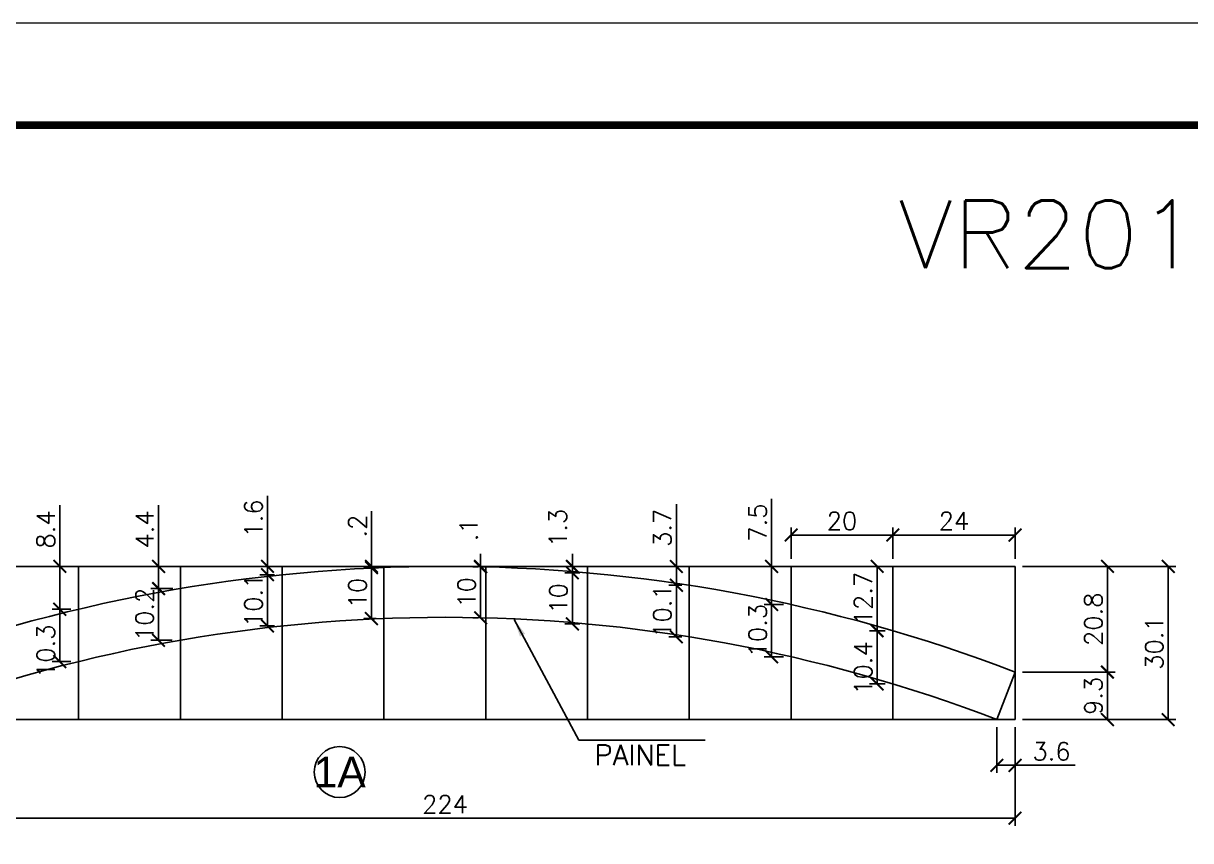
# Model space of a CAD drawing. Extents: x 2582 to 128055, y -26396 to 2611.
# Drawn here: x 2816.3 to 3275, y -398.5 to -77.3 of the extents above; entities that cross this region are included whole.
import ezdxf
from ezdxf.enums import TextEntityAlignment as Align

# ---------------------------------------------------------------- set-up
doc = ezdxf.new("R2010")
doc.units = 0
doc.header["$PDMODE"] = 35
doc.linetypes.add('DASHED', pattern=[0.75, 0.5, -0.25])
for name, color, linetype in [('COTA', 241, 'Continuous'), ('Painéis', 200, 'Continuous'), ('Romaneio', 10, 'Continuous')]:
    doc.layers.add(name, color=color, linetype=linetype)
for name, color, linetype, lineweight in [('Folhas', 255, 'Continuous', 9), ('SARRAFO DE PRESSAO', 251, 'DASHED', 9), ('Texto Seção', 7, 'Continuous', 15)]:
    doc.layers.add(name, color=color, linetype=linetype, lineweight=lineweight)
doc.styles.add('ARIAL', font='arial.ttf')
doc.styles.add('COTA TECNICA', font='techl___.ttf', dxfattribs={"height": 10})
doc.styles.add('REGUA-120', font='ROMANS.shx', dxfattribs={"height": 15})
doc.styles.add('Romans', font='romans.shx')
doc.dimstyles.new('Cota Seção (2x)', dxfattribs={"dimtxt": 7, "dimasz": 5, "dimexe": 3, "dimexo": 3, "dimgap": 2, "dimtad": 3, "dimdec": 1, "dimlfac": 0.5, "dimzin": 12, "dimdsep": 46, "dimtxsty": 'Romans', "dimblk": 'ARCHTICK', "dimcen": 0, "dimclrd": 4, "dimclre": 4, "dimclrt": 1, "dimadec": 1, "dimazin": 3, "dimtfac": 1, "dimtdec": 1, "dimtmove": 0, "dimatfit": 3, "dimldrblk": 'OBLIQUE', "dimfxl": 1, "dimtolj": 1, "dimtzin": 12, "dimarcsym": 0})
doc.dimstyles.new('PAINEL', dxfattribs={"dimtxt": 10, "dimasz": 3, "dimexe": 3, "dimexo": 3, "dimgap": 3, "dimtad": 1, "dimdec": 1, "dimzin": 12, "dimdsep": 46, "dimtxsty": 'COTA TECNICA', "dimblk1": 'OBLIQUE', "dimblk2": 'OBLIQUE', "dimsah": 1, "dimcen": 0.9, "dimclrd": 4, "dimclre": 4, "dimclrt": 240, "dimadec": 1, "dimazin": 3, "dimtfac": 1, "dimtdec": 1, "dimtmove": 0, "dimatfit": 3, "dimfxl": 1, "dimtolj": 1, "dimtzin": 12, "dimarcsym": 0})

# ---------------------------------------------------------------- blocks, each defined once
blk = doc.blocks.new('9999999999')
at = {"layer": 'Folhas'}
blk.add_lwpolyline([(98138.98, 34190.21), (99623.98, 34190.21), (99623.98, 35240.21), (98138.98, 35240.21)], close=True, dxfattribs=at)
at = {"layer": 'Folhas', "color": 30, "const_width": 3}
blk.add_lwpolyline([(98213.98, 34230.21), (99583.98, 34230.21), (99583.98, 35200.21), (98213.98, 35200.21)], close=True, dxfattribs=at)
blk = doc.blocks.new('_ArchTick')
at = {"color": 0, "linetype": 'ByBlock', "const_width": 0.15}
blk.add_lwpolyline([(-0.5, -0.5), (0.5, 0.5)], dxfattribs=at)
blk = doc.blocks.new('*D321')
at = {"layer": 'COTA', "color": 4, "lineweight": -2, "transparency": 16777216}
blk.add_line((3209, -290.72), (3269.21, -290.72), dxfattribs=at)
at = {"layer": 'COTA', "color": 4, "linetype": 'ByBlock', "lineweight": -2, "transparency": 16777216}
for p, q in [((3266.21, -290.72), (3266.21, -350.92)), ((3209, -350.92), (3269.21, -350.92))]:
    blk.add_line(p, q, dxfattribs=at)
at = {"layer": 'Defpoints', "color": 0, "linetype": 'ByBlock', "transparency": 16777216}
for p in [(3206, -290.72), (3206, -350.92), (3266.21, -350.92)]:
    blk.add_point(p, dxfattribs=at)
at = {"layer": 'COTA', "color": 4, "linetype": 'ByBlock', "lineweight": -2, "transparency": 16777216, "xscale": 5, "yscale": 5, "zscale": 5}
for p, rotation in [((3266.21, -290.72), 90), ((3266.21, -350.92), 270)]:
    blk.add_blockref('_ArchTick', p, dxfattribs=dict(at, rotation=rotation))
at = {"layer": 'COTA', "color": 1, "linetype": 'ByBlock', "transparency": 16777216, "insert": (3260.71, -320.82), "char_height": 7, "attachment_point": 5, "rotation": 90, "style": 'Romans'}
blk.add_mtext('\\A1;30.1', dxfattribs=at)
blk = doc.blocks.new('_Oblique')
at = {"color": 0, "linetype": 'ByBlock', "lineweight": -2}
blk.add_line((-0.5, -0.5), (0.5, 0.5), dxfattribs=at)
blk = doc.blocks.new('*D323')
at = {"layer": 'COTA', "color": 4, "lineweight": -2, "transparency": 16777216}
blk.add_line((3198.83, -353.92), (3198.83, -371.89), dxfattribs=at)
at = {"layer": 'COTA', "color": 4, "linetype": 'ByBlock', "lineweight": -2, "transparency": 16777216}
for p, q in [((3206, -353.92), (3206, -371.89)), ((3198.83, -368.89), (3206, -368.89)), ((3206, -368.89), (3229.67, -368.89))]:
    blk.add_line(p, q, dxfattribs=at)
at = {"layer": 'Defpoints', "color": 0, "linetype": 'ByBlock', "transparency": 16777216}
for p in [(3198.83, -350.92), (3206, -350.92), (3206, -368.89)]:
    blk.add_point(p, dxfattribs=at)
at = {"layer": 'COTA', "color": 4, "linetype": 'ByBlock', "lineweight": -2, "transparency": 16777216, "xscale": 5, "yscale": 5, "zscale": 5, "rotation": 180}
blk.add_blockref('_ArchTick', (3198.83, -368.89), dxfattribs=at)
at = {"layer": 'COTA', "color": 4, "linetype": 'ByBlock', "lineweight": -2, "transparency": 16777216, "xscale": 5, "yscale": 5, "zscale": 5}
blk.add_blockref('_ArchTick', (3206, -368.89), dxfattribs=at)
at = {"layer": 'COTA', "color": 1, "linetype": 'ByBlock', "transparency": 16777216, "insert": (3220.34, -363.39), "char_height": 7, "attachment_point": 5, "style": 'Romans'}
blk.add_mtext('\\A1;3.6', dxfattribs=at)
blk = doc.blocks.new('*D324')
at = {"layer": 'COTA', "color": 4, "linetype": 'ByBlock', "lineweight": -2, "transparency": 16777216}
for p, q in [((3209, -332.25), (3245.31, -332.25)), ((3242.31, -350.92), (3242.31, -332.25))]:
    blk.add_line(p, q, dxfattribs=at)
at = {"layer": 'COTA', "color": 4, "lineweight": -2, "transparency": 16777216}
blk.add_line((3209, -350.92), (3245.31, -350.92), dxfattribs=at)
at = {"layer": 'Defpoints', "color": 0, "linetype": 'ByBlock', "transparency": 16777216}
for p in [(3206, -332.25), (3242.31, -332.25), (3206, -350.92)]:
    blk.add_point(p, dxfattribs=at)
at = {"layer": 'COTA', "color": 4, "linetype": 'ByBlock', "lineweight": -2, "transparency": 16777216, "xscale": 5, "yscale": 5, "zscale": 5}
for p, rotation in [((3242.31, -332.25), 90), ((3242.31, -350.92), 270)]:
    blk.add_blockref('_ArchTick', p, dxfattribs=dict(at, rotation=rotation))
at = {"layer": 'COTA', "color": 1, "linetype": 'ByBlock', "transparency": 16777216, "insert": (3236.81, -341.59), "char_height": 7, "attachment_point": 5, "rotation": 90, "style": 'Romans'}
blk.add_mtext('\\A1;9.3', dxfattribs=at)
blk = doc.blocks.new('*D325')
at = {"layer": 'COTA', "color": 4, "linetype": 'ByBlock', "lineweight": -2, "transparency": 16777216}
for p, q in [((3209, -290.72), (3245.31, -290.72)), ((3242.31, -332.25), (3242.31, -290.72))]:
    blk.add_line(p, q, dxfattribs=at)
at = {"layer": 'COTA', "color": 4, "lineweight": -2, "transparency": 16777216}
blk.add_line((3209, -332.25), (3245.31, -332.25), dxfattribs=at)
at = {"layer": 'Defpoints', "color": 0, "linetype": 'ByBlock', "transparency": 16777216}
for p in [(3206, -290.72), (3242.31, -290.72), (3206, -332.25)]:
    blk.add_point(p, dxfattribs=at)
at = {"layer": 'COTA', "color": 4, "linetype": 'ByBlock', "lineweight": -2, "transparency": 16777216, "xscale": 5, "yscale": 5, "zscale": 5}
for p, rotation in [((3242.31, -290.72), 90), ((3242.31, -332.25), 270)]:
    blk.add_blockref('_ArchTick', p, dxfattribs=dict(at, rotation=rotation))
at = {"layer": 'COTA', "color": 1, "linetype": 'ByBlock', "transparency": 16777216, "insert": (3236.81, -311.49), "char_height": 7, "attachment_point": 5, "rotation": 90, "style": 'Romans'}
blk.add_mtext('\\A1;20.8', dxfattribs=at)
blk = doc.blocks.new('*D273')
at = {"layer": 'COTA', "color": 4, "lineweight": -2, "transparency": 16777216}
blk.add_line((2758.01, -353.92), (2758.01, -392.7), dxfattribs=at)
at = {"layer": 'COTA', "color": 4, "linetype": 'ByBlock', "lineweight": -2, "transparency": 16777216}
for p, q in [((3206, -353.92), (3206, -392.7)), ((2758.01, -389.7), (3206, -389.7))]:
    blk.add_line(p, q, dxfattribs=at)
at = {"layer": 'Defpoints', "color": 0, "linetype": 'ByBlock', "transparency": 16777216}
for p in [(2758.01, -350.92), (3206, -350.92), (3206, -389.7)]:
    blk.add_point(p, dxfattribs=at)
at = {"layer": 'COTA', "color": 4, "linetype": 'ByBlock', "lineweight": -2, "transparency": 16777216, "xscale": 5, "yscale": 5, "zscale": 5, "rotation": 180}
blk.add_blockref('_ArchTick', (2758.01, -389.7), dxfattribs=at)
at = {"layer": 'COTA', "color": 4, "linetype": 'ByBlock', "lineweight": -2, "transparency": 16777216, "xscale": 5, "yscale": 5, "zscale": 5}
blk.add_blockref('_ArchTick', (3206, -389.7), dxfattribs=at)
at = {"layer": 'COTA', "color": 1, "linetype": 'ByBlock', "transparency": 16777216, "insert": (2982.01, -384.2), "char_height": 7, "attachment_point": 5, "style": 'Romans'}
blk.add_mtext('\\A1;224', dxfattribs=at)
blk = doc.blocks.new('*D275')
at = {"layer": 'COTA', "color": 4, "linetype": 'ByBlock', "lineweight": -2, "transparency": 16777216}
for p, q in [((3158.01, -287.72), (3158.01, -275.39)), ((3206, -278.39), (3158.01, -278.39))]:
    blk.add_line(p, q, dxfattribs=at)
at = {"layer": 'COTA', "color": 4, "lineweight": -2, "transparency": 16777216}
blk.add_line((3206, -287.72), (3206, -275.39), dxfattribs=at)
at = {"layer": 'Defpoints', "color": 0, "linetype": 'ByBlock', "transparency": 16777216}
for p in [(3158.01, -278.39), (3158.01, -290.72), (3206, -290.72)]:
    blk.add_point(p, dxfattribs=at)
at = {"layer": 'COTA', "color": 4, "linetype": 'ByBlock', "lineweight": -2, "transparency": 16777216, "xscale": 5, "yscale": 5, "zscale": 5, "rotation": 180}
blk.add_blockref('_ArchTick', (3158.01, -278.39), dxfattribs=at)
at = {"layer": 'COTA', "color": 4, "linetype": 'ByBlock', "lineweight": -2, "transparency": 16777216, "xscale": 5, "yscale": 5, "zscale": 5}
blk.add_blockref('_ArchTick', (3206, -278.39), dxfattribs=at)
at = {"layer": 'COTA', "color": 1, "linetype": 'ByBlock', "transparency": 16777216, "insert": (3182.01, -272.89), "char_height": 7, "attachment_point": 5, "style": 'Romans'}
blk.add_mtext('\\A1;24', dxfattribs=at)
blk = doc.blocks.new('*D276')
at = {"layer": 'COTA', "color": 4, "linetype": 'ByBlock', "lineweight": -2, "transparency": 16777216}
for p, q in [((3118.01, -287.72), (3118.01, -275.39)), ((3158.01, -278.39), (3118.01, -278.39))]:
    blk.add_line(p, q, dxfattribs=at)
at = {"layer": 'COTA', "color": 4, "lineweight": -2, "transparency": 16777216}
blk.add_line((3158.01, -287.72), (3158.01, -275.39), dxfattribs=at)
at = {"layer": 'Defpoints', "color": 0, "linetype": 'ByBlock', "transparency": 16777216}
for p in [(3118.01, -278.39), (3118.01, -290.72), (3158.01, -290.72)]:
    blk.add_point(p, dxfattribs=at)
at = {"layer": 'COTA', "color": 4, "linetype": 'ByBlock', "lineweight": -2, "transparency": 16777216, "xscale": 5, "yscale": 5, "zscale": 5, "rotation": 180}
blk.add_blockref('_ArchTick', (3118.01, -278.39), dxfattribs=at)
at = {"layer": 'COTA', "color": 4, "linetype": 'ByBlock', "lineweight": -2, "transparency": 16777216, "xscale": 5, "yscale": 5, "zscale": 5}
blk.add_blockref('_ArchTick', (3158.01, -278.39), dxfattribs=at)
at = {"layer": 'COTA', "color": 1, "linetype": 'ByBlock', "transparency": 16777216, "insert": (3138.01, -272.89), "char_height": 7, "attachment_point": 5, "style": 'Romans'}
blk.add_mtext('\\A1;20', dxfattribs=at)
blk = doc.blocks.new('*D279')
at = {"layer": 'COTA', "color": 4, "linetype": 'ByBlock', "lineweight": -2, "transparency": 16777216}
for p, q in [((2830.64, -290.72), (2830.64, -266.72)), ((2830.64, -307.54), (2830.64, -290.72)), ((2835.01, -307.54), (2827.64, -307.54))]:
    blk.add_line(p, q, dxfattribs=at)
at = {"layer": 'COTA', "color": 4, "lineweight": -2, "transparency": 16777216}
blk.add_line((2835.01, -290.72), (2827.64, -290.72), dxfattribs=at)
at = {"layer": 'Defpoints', "color": 0, "linetype": 'ByBlock', "transparency": 16777216}
for p in [(2838.01, -290.72), (2830.64, -307.54), (2838.01, -307.54)]:
    blk.add_point(p, dxfattribs=at)
at = {"layer": 'COTA', "color": 4, "linetype": 'ByBlock', "lineweight": -2, "transparency": 16777216, "xscale": 5, "yscale": 5, "zscale": 5}
for p, rotation in [((2830.64, -290.72), 90), ((2830.64, -307.54), 270)]:
    blk.add_blockref('_ArchTick', p, dxfattribs=dict(at, rotation=rotation))
at = {"layer": 'COTA', "color": 1, "linetype": 'ByBlock', "transparency": 16777216, "insert": (2825.14, -276.22), "char_height": 7, "attachment_point": 5, "rotation": 90, "style": 'Romans'}
blk.add_mtext('\\A1;8.4', dxfattribs=at)
blk = doc.blocks.new('*D280')
at = {"layer": 'COTA', "color": 4, "lineweight": -2, "transparency": 16777216}
blk.add_line((2835.01, -307.54), (2827.64, -307.54), dxfattribs=at)
at = {"layer": 'COTA', "color": 4, "linetype": 'ByBlock', "lineweight": -2, "transparency": 16777216}
for p, q in [((2830.64, -307.54), (2830.64, -328.11)), ((2835.01, -328.11), (2827.64, -328.11))]:
    blk.add_line(p, q, dxfattribs=at)
at = {"layer": 'Defpoints', "color": 0, "linetype": 'ByBlock', "transparency": 16777216}
for p in [(2838.01, -307.54), (2830.64, -328.11), (2838.01, -328.11)]:
    blk.add_point(p, dxfattribs=at)
at = {"layer": 'COTA', "color": 4, "linetype": 'ByBlock', "lineweight": -2, "transparency": 16777216, "xscale": 5, "yscale": 5, "zscale": 5}
for p, rotation in [((2830.64, -307.54), 90), ((2830.64, -328.11), 270)]:
    blk.add_blockref('_ArchTick', p, dxfattribs=dict(at, rotation=rotation))
at = {"layer": 'COTA', "color": 1, "linetype": 'ByBlock', "transparency": 16777216, "insert": (2825.14, -324.06), "char_height": 7, "attachment_point": 5, "rotation": 90, "style": 'Romans'}
blk.add_mtext('\\A1;10.3', dxfattribs=at)
blk = doc.blocks.new('*D281')
at = {"layer": 'COTA', "color": 4, "linetype": 'ByBlock', "lineweight": -2, "transparency": 16777216}
for p, q in [((2869.46, -290.72), (2869.46, -266.72)), ((2875.01, -290.72), (2866.46, -290.72)), ((2869.46, -299.44), (2869.46, -290.72))]:
    blk.add_line(p, q, dxfattribs=at)
at = {"layer": 'COTA', "color": 4, "lineweight": -2, "transparency": 16777216}
blk.add_line((2875.01, -299.44), (2866.46, -299.44), dxfattribs=at)
at = {"layer": 'Defpoints', "color": 0, "linetype": 'ByBlock', "transparency": 16777216}
for p in [(2869.46, -290.72), (2878.01, -290.72), (2878.01, -299.44)]:
    blk.add_point(p, dxfattribs=at)
at = {"layer": 'COTA', "color": 4, "linetype": 'ByBlock', "lineweight": -2, "transparency": 16777216, "xscale": 5, "yscale": 5, "zscale": 5}
for p, rotation in [((2869.46, -290.72), 90), ((2869.46, -299.44), 270)]:
    blk.add_blockref('_ArchTick', p, dxfattribs=dict(at, rotation=rotation))
at = {"layer": 'COTA', "color": 1, "linetype": 'ByBlock', "transparency": 16777216, "insert": (2863.96, -276.22), "char_height": 7, "attachment_point": 5, "rotation": 90, "style": 'Romans'}
blk.add_mtext('\\A1;4.4', dxfattribs=at)
blk = doc.blocks.new('*D282')
at = {"layer": 'COTA', "color": 4, "linetype": 'ByBlock', "lineweight": -2, "transparency": 16777216}
for p, q in [((2875.01, -299.44), (2866.46, -299.44)), ((2869.46, -319.76), (2869.46, -299.44))]:
    blk.add_line(p, q, dxfattribs=at)
at = {"layer": 'COTA', "color": 4, "lineweight": -2, "transparency": 16777216}
blk.add_line((2874.83, -319.76), (2866.46, -319.76), dxfattribs=at)
at = {"layer": 'Defpoints', "color": 0, "linetype": 'ByBlock', "transparency": 16777216}
for p in [(2869.46, -299.44), (2878.01, -299.44), (2877.83, -319.76)]:
    blk.add_point(p, dxfattribs=at)
at = {"layer": 'COTA', "color": 4, "linetype": 'ByBlock', "lineweight": -2, "transparency": 16777216, "xscale": 5, "yscale": 5, "zscale": 5}
for p, rotation in [((2869.46, -299.44), 90), ((2869.46, -319.76), 270)]:
    blk.add_blockref('_ArchTick', p, dxfattribs=dict(at, rotation=rotation))
at = {"layer": 'COTA', "color": 1, "linetype": 'ByBlock', "transparency": 16777216, "insert": (2863.96, -309.6), "char_height": 7, "attachment_point": 5, "rotation": 90, "style": 'Romans'}
blk.add_mtext('\\A1;10.2', dxfattribs=at)
blk = doc.blocks.new('*D283')
at = {"layer": 'COTA', "color": 4, "linetype": 'ByBlock', "lineweight": -2, "transparency": 16777216}
for p, q in [((2915.01, -294.01), (2909.24, -294.01)), ((2912.24, -314.12), (2912.24, -294.01))]:
    blk.add_line(p, q, dxfattribs=at)
at = {"layer": 'COTA', "color": 4, "lineweight": -2, "transparency": 16777216}
blk.add_line((2915.01, -314.12), (2909.24, -314.12), dxfattribs=at)
at = {"layer": 'Defpoints', "color": 0, "linetype": 'ByBlock', "transparency": 16777216}
for p in [(2912.24, -294.01), (2918.01, -294.01), (2918.01, -314.12)]:
    blk.add_point(p, dxfattribs=at)
at = {"layer": 'COTA', "color": 4, "linetype": 'ByBlock', "lineweight": -2, "transparency": 16777216, "xscale": 5, "yscale": 5, "zscale": 5}
for p, rotation in [((2912.24, -294.01), 90), ((2912.24, -314.12), 270)]:
    blk.add_blockref('_ArchTick', p, dxfattribs=dict(at, rotation=rotation))
at = {"layer": 'COTA', "color": 1, "linetype": 'ByBlock', "transparency": 16777216, "insert": (2906.74, -304.06), "char_height": 7, "attachment_point": 5, "rotation": 90, "style": 'Romans'}
blk.add_mtext('\\A1;10.1', dxfattribs=at)
blk = doc.blocks.new('*D284')
at = {"layer": 'COTA', "color": 4, "linetype": 'ByBlock', "lineweight": -2, "transparency": 16777216}
for p, q in [((2912.24, -290.72), (2912.24, -263.05)), ((2915.01, -290.72), (2909.24, -290.72)), ((2912.24, -294.01), (2912.24, -290.72)), ((2912.24, -294.01), (2912.24, -299.01))]:
    blk.add_line(p, q, dxfattribs=at)
at = {"layer": 'COTA', "color": 4, "lineweight": -2, "transparency": 16777216}
blk.add_line((2915.01, -294.01), (2909.24, -294.01), dxfattribs=at)
at = {"layer": 'Defpoints', "color": 0, "linetype": 'ByBlock', "transparency": 16777216}
for p in [(2912.24, -290.72), (2918.01, -290.72), (2918.01, -294.01)]:
    blk.add_point(p, dxfattribs=at)
at = {"layer": 'COTA', "color": 4, "linetype": 'ByBlock', "lineweight": -2, "transparency": 16777216, "xscale": 5, "yscale": 5, "zscale": 5}
for p, rotation in [((2912.24, -290.72), 270), ((2912.24, -294.01), 90)]:
    blk.add_blockref('_ArchTick', p, dxfattribs=dict(at, rotation=rotation))
at = {"layer": 'COTA', "color": 1, "linetype": 'ByBlock', "transparency": 16777216, "insert": (2906.74, -271.89), "char_height": 7, "attachment_point": 5, "rotation": 90, "style": 'Romans'}
blk.add_mtext('\\A1;1.6', dxfattribs=at)
blk = doc.blocks.new('*D285')
at = {"layer": 'COTA', "color": 4, "linetype": 'ByBlock', "lineweight": -2, "transparency": 16777216}
for p, q in [((2955.01, -291.18), (2950.12, -291.18)), ((2953.12, -311.2), (2953.12, -291.18))]:
    blk.add_line(p, q, dxfattribs=at)
at = {"layer": 'COTA', "color": 4, "lineweight": -2, "transparency": 16777216}
blk.add_line((2955.01, -311.2), (2950.12, -311.2), dxfattribs=at)
at = {"layer": 'Defpoints', "color": 0, "linetype": 'ByBlock', "transparency": 16777216}
for p in [(2953.12, -291.18), (2958.01, -291.18), (2958.01, -311.2)]:
    blk.add_point(p, dxfattribs=at)
at = {"layer": 'COTA', "color": 4, "linetype": 'ByBlock', "lineweight": -2, "transparency": 16777216, "xscale": 5, "yscale": 5, "zscale": 5}
for p, rotation in [((2953.12, -291.18), 90), ((2953.12, -311.2), 270)]:
    blk.add_blockref('_ArchTick', p, dxfattribs=dict(at, rotation=rotation))
at = {"layer": 'COTA', "color": 1, "linetype": 'ByBlock', "transparency": 16777216, "insert": (2947.62, -301.19), "char_height": 7, "attachment_point": 5, "rotation": 90, "style": 'Romans'}
blk.add_mtext('\\A1;10', dxfattribs=at)
blk = doc.blocks.new('*D286')
at = {"layer": 'COTA', "color": 4, "linetype": 'ByBlock', "lineweight": -2, "transparency": 16777216}
for p, q in [((2953.12, -290.72), (2953.12, -269.05)), ((2955.01, -290.72), (2950.12, -290.72)), ((2953.12, -291.18), (2953.12, -290.72)), ((2953.12, -291.18), (2953.12, -296.18))]:
    blk.add_line(p, q, dxfattribs=at)
at = {"layer": 'COTA', "color": 4, "lineweight": -2, "transparency": 16777216}
blk.add_line((2955.01, -291.18), (2950.12, -291.18), dxfattribs=at)
at = {"layer": 'Defpoints', "color": 0, "linetype": 'ByBlock', "transparency": 16777216}
for p in [(2953.12, -290.72), (2958.01, -290.72), (2958.01, -291.18)]:
    blk.add_point(p, dxfattribs=at)
at = {"layer": 'COTA', "color": 4, "linetype": 'ByBlock', "lineweight": -2, "transparency": 16777216, "xscale": 5, "yscale": 5, "zscale": 5}
for p, rotation in [((2953.12, -290.72), 270), ((2953.12, -291.18), 90)]:
    blk.add_blockref('_ArchTick', p, dxfattribs=dict(at, rotation=rotation))
at = {"layer": 'COTA', "color": 1, "linetype": 'ByBlock', "transparency": 16777216, "insert": (2947.62, -274.89), "char_height": 7, "attachment_point": 5, "rotation": 90, "style": 'Romans'}
blk.add_mtext('\\A1;.2', dxfattribs=at)
blk = doc.blocks.new('*D287')
at = {"layer": 'COTA', "color": 4, "linetype": 'ByBlock', "lineweight": -2, "transparency": 16777216}
for p, q in [((2995.01, -290.93), (2992.99, -290.93)), ((2995.99, -310.93), (2995.99, -290.93))]:
    blk.add_line(p, q, dxfattribs=at)
at = {"layer": 'COTA', "color": 4, "lineweight": -2, "transparency": 16777216}
blk.add_line((2995.01, -310.93), (2992.99, -310.93), dxfattribs=at)
at = {"layer": 'Defpoints', "color": 0, "linetype": 'ByBlock', "transparency": 16777216}
for p in [(2995.99, -290.93), (2998.01, -290.93), (2998.01, -310.93)]:
    blk.add_point(p, dxfattribs=at)
at = {"layer": 'COTA', "color": 4, "linetype": 'ByBlock', "lineweight": -2, "transparency": 16777216, "xscale": 5, "yscale": 5, "zscale": 5}
for p, rotation in [((2995.99, -290.93), 90), ((2995.99, -310.93), 270)]:
    blk.add_blockref('_ArchTick', p, dxfattribs=dict(at, rotation=rotation))
at = {"layer": 'COTA', "color": 1, "linetype": 'ByBlock', "transparency": 16777216, "insert": (2990.49, -300.93), "char_height": 7, "attachment_point": 5, "rotation": 90, "style": 'Romans'}
blk.add_mtext('\\A1;10', dxfattribs=at)
blk = doc.blocks.new('*D288')
at = {"layer": 'COTA', "color": 4, "linetype": 'ByBlock', "lineweight": -2, "transparency": 16777216}
for p, q in [((2995.99, -290.72), (2995.99, -285.72)), ((2995.01, -290.72), (2992.99, -290.72)), ((2995.99, -290.93), (2995.99, -290.72)), ((2995.99, -290.93), (2995.99, -295.93))]:
    blk.add_line(p, q, dxfattribs=at)
at = {"layer": 'COTA', "color": 4, "lineweight": -2, "transparency": 16777216}
blk.add_line((2995.01, -290.93), (2992.99, -290.93), dxfattribs=at)
at = {"layer": 'Defpoints', "color": 0, "linetype": 'ByBlock', "transparency": 16777216}
for p in [(2995.99, -290.72), (2998.01, -290.72), (2998.01, -290.93)]:
    blk.add_point(p, dxfattribs=at)
at = {"layer": 'COTA', "color": 4, "linetype": 'ByBlock', "lineweight": -2, "transparency": 16777216, "xscale": 5, "yscale": 5, "zscale": 5}
for p, rotation in [((2995.99, -290.72), 270), ((2995.99, -290.93), 90)]:
    blk.add_blockref('_ArchTick', p, dxfattribs=dict(at, rotation=rotation))
at = {"layer": 'COTA', "color": 1, "linetype": 'ByBlock', "transparency": 16777216, "insert": (2991.29, -276.33), "char_height": 7, "attachment_point": 5, "rotation": 90, "style": 'Romans'}
blk.add_mtext('\\A1;.1', dxfattribs=at)
blk = doc.blocks.new('*D289')
at = {"layer": 'COTA', "color": 4, "linetype": 'ByBlock', "lineweight": -2, "transparency": 16777216}
for p, q in [((3035.01, -293.24), (3029.07, -293.24)), ((3032.07, -313.32), (3032.07, -293.24))]:
    blk.add_line(p, q, dxfattribs=at)
at = {"layer": 'COTA', "color": 4, "lineweight": -2, "transparency": 16777216}
blk.add_line((3035.01, -313.32), (3029.07, -313.32), dxfattribs=at)
at = {"layer": 'Defpoints', "color": 0, "linetype": 'ByBlock', "transparency": 16777216}
for p in [(3032.07, -293.24), (3038.01, -293.24), (3038.01, -313.32)]:
    blk.add_point(p, dxfattribs=at)
at = {"layer": 'COTA', "color": 4, "linetype": 'ByBlock', "lineweight": -2, "transparency": 16777216, "xscale": 5, "yscale": 5, "zscale": 5}
for p, rotation in [((3032.07, -293.24), 90), ((3032.07, -313.32), 270)]:
    blk.add_blockref('_ArchTick', p, dxfattribs=dict(at, rotation=rotation))
at = {"layer": 'COTA', "color": 1, "linetype": 'ByBlock', "transparency": 16777216, "insert": (3026.57, -303.28), "char_height": 7, "attachment_point": 5, "rotation": 90, "style": 'Romans'}
blk.add_mtext('\\A1;10', dxfattribs=at)
blk = doc.blocks.new('*D290')
at = {"layer": 'COTA', "color": 4, "linetype": 'ByBlock', "lineweight": -2, "transparency": 16777216}
for p, q in [((3032.07, -290.72), (3032.07, -285.72)), ((3035.01, -290.72), (3029.07, -290.72)), ((3032.07, -293.24), (3032.07, -290.72)), ((3032.07, -293.24), (3032.07, -298.24))]:
    blk.add_line(p, q, dxfattribs=at)
at = {"layer": 'COTA', "color": 4, "lineweight": -2, "transparency": 16777216}
blk.add_line((3035.01, -293.24), (3029.07, -293.24), dxfattribs=at)
at = {"layer": 'Defpoints', "color": 0, "linetype": 'ByBlock', "transparency": 16777216}
for p in [(3032.07, -290.72), (3038.01, -290.72), (3038.01, -293.24)]:
    blk.add_point(p, dxfattribs=at)
at = {"layer": 'COTA', "color": 4, "linetype": 'ByBlock', "lineweight": -2, "transparency": 16777216, "xscale": 5, "yscale": 5, "zscale": 5}
for p, rotation in [((3032.07, -290.72), 270), ((3032.07, -293.24), 90)]:
    blk.add_blockref('_ArchTick', p, dxfattribs=dict(at, rotation=rotation))
at = {"layer": 'COTA', "color": 1, "linetype": 'ByBlock', "transparency": 16777216, "insert": (3026.35, -275.57), "char_height": 7, "attachment_point": 5, "rotation": 90, "style": 'Romans'}
blk.add_mtext('\\A1;1.3', dxfattribs=at)
blk = doc.blocks.new('*D291')
at = {"layer": 'COTA', "color": 4, "linetype": 'ByBlock', "lineweight": -2, "transparency": 16777216}
for p, q in [((3075.01, -298.14), (3069.91, -298.14)), ((3072.91, -318.39), (3072.91, -298.14))]:
    blk.add_line(p, q, dxfattribs=at)
at = {"layer": 'COTA', "color": 4, "lineweight": -2, "transparency": 16777216}
blk.add_line((3075.01, -318.39), (3069.91, -318.39), dxfattribs=at)
at = {"layer": 'Defpoints', "color": 0, "linetype": 'ByBlock', "transparency": 16777216}
for p in [(3072.91, -298.14), (3078.01, -298.14), (3078.01, -318.39)]:
    blk.add_point(p, dxfattribs=at)
at = {"layer": 'COTA', "color": 4, "linetype": 'ByBlock', "lineweight": -2, "transparency": 16777216, "xscale": 5, "yscale": 5, "zscale": 5}
for p, rotation in [((3072.91, -298.14), 90), ((3072.91, -318.39), 270)]:
    blk.add_blockref('_ArchTick', p, dxfattribs=dict(at, rotation=rotation))
at = {"layer": 'COTA', "color": 1, "linetype": 'ByBlock', "transparency": 16777216, "insert": (3067.41, -308.26), "char_height": 7, "attachment_point": 5, "rotation": 90, "style": 'Romans'}
blk.add_mtext('\\A1;10.1', dxfattribs=at)
blk = doc.blocks.new('*D292')
at = {"layer": 'COTA', "color": 4, "linetype": 'ByBlock', "lineweight": -2, "transparency": 16777216}
for p, q in [((3072.91, -266.24), (3072.91, -290.72)), ((3075.01, -290.72), (3069.91, -290.72)), ((3072.91, -298.14), (3072.91, -290.72))]:
    blk.add_line(p, q, dxfattribs=at)
at = {"layer": 'COTA', "color": 4, "lineweight": -2, "transparency": 16777216}
blk.add_line((3075.01, -298.14), (3069.91, -298.14), dxfattribs=at)
at = {"layer": 'Defpoints', "color": 0, "linetype": 'ByBlock', "transparency": 16777216}
for p in [(3072.91, -290.72), (3078.01, -290.72), (3078.01, -298.14)]:
    blk.add_point(p, dxfattribs=at)
at = {"layer": 'COTA', "color": 4, "linetype": 'ByBlock', "lineweight": -2, "transparency": 16777216, "xscale": 5, "yscale": 5, "zscale": 5}
for p, rotation in [((3072.91, -290.72), 90), ((3072.91, -298.14), 270)]:
    blk.add_blockref('_ArchTick', p, dxfattribs=dict(at, rotation=rotation))
at = {"layer": 'COTA', "color": 1, "linetype": 'ByBlock', "transparency": 16777216, "insert": (3067.41, -275.57), "char_height": 7, "attachment_point": 5, "rotation": 90, "style": 'Romans'}
blk.add_mtext('\\A1;3.7', dxfattribs=at)
blk = doc.blocks.new('*D293')
at = {"layer": 'COTA', "color": 4, "linetype": 'ByBlock', "lineweight": -2, "transparency": 16777216}
for p, q in [((3115.01, -305.7), (3107.36, -305.7)), ((3110.36, -326.21), (3110.36, -305.7))]:
    blk.add_line(p, q, dxfattribs=at)
at = {"layer": 'COTA', "color": 4, "lineweight": -2, "transparency": 16777216}
blk.add_line((3115.01, -326.21), (3107.36, -326.21), dxfattribs=at)
at = {"layer": 'Defpoints', "color": 0, "linetype": 'ByBlock', "transparency": 16777216}
for p in [(3110.36, -305.7), (3118.01, -305.7), (3118.01, -326.21)]:
    blk.add_point(p, dxfattribs=at)
at = {"layer": 'COTA', "color": 4, "linetype": 'ByBlock', "lineweight": -2, "transparency": 16777216, "xscale": 5, "yscale": 5, "zscale": 5}
for p, rotation in [((3110.36, -305.7), 90), ((3110.36, -326.21), 270)]:
    blk.add_blockref('_ArchTick', p, dxfattribs=dict(at, rotation=rotation))
at = {"layer": 'COTA', "color": 1, "linetype": 'ByBlock', "transparency": 16777216, "insert": (3104.86, -315.96), "char_height": 7, "attachment_point": 5, "rotation": 90, "style": 'Romans'}
blk.add_mtext('\\A1;10.3', dxfattribs=at)
blk = doc.blocks.new('*D294')
at = {"layer": 'COTA', "color": 4, "linetype": 'ByBlock', "lineweight": -2, "transparency": 16777216}
for p, q in [((3110.36, -264.16), (3110.36, -290.72)), ((3115.01, -290.72), (3107.36, -290.72)), ((3110.36, -305.7), (3110.36, -290.72))]:
    blk.add_line(p, q, dxfattribs=at)
at = {"layer": 'COTA', "color": 4, "lineweight": -2, "transparency": 16777216}
blk.add_line((3115.01, -305.7), (3107.36, -305.7), dxfattribs=at)
at = {"layer": 'Defpoints', "color": 0, "linetype": 'ByBlock', "transparency": 16777216}
for p in [(3110.36, -290.72), (3118.01, -290.72), (3118.01, -305.7)]:
    blk.add_point(p, dxfattribs=at)
at = {"layer": 'COTA', "color": 4, "linetype": 'ByBlock', "lineweight": -2, "transparency": 16777216, "xscale": 5, "yscale": 5, "zscale": 5}
for p, rotation in [((3110.36, -290.72), 90), ((3110.36, -305.7), 270)]:
    blk.add_blockref('_ArchTick', p, dxfattribs=dict(at, rotation=rotation))
at = {"layer": 'COTA', "color": 1, "linetype": 'ByBlock', "transparency": 16777216, "insert": (3104.86, -273.5), "char_height": 7, "attachment_point": 5, "rotation": 90, "style": 'Romans'}
blk.add_mtext('\\A1;7.5', dxfattribs=at)
blk = doc.blocks.new('*D295')
at = {"layer": 'COTA', "color": 4, "linetype": 'ByBlock', "lineweight": -2, "transparency": 16777216}
for p, q in [((3155.01, -316.02), (3148.81, -316.02)), ((3151.81, -336.9), (3151.81, -316.02))]:
    blk.add_line(p, q, dxfattribs=at)
at = {"layer": 'COTA', "color": 4, "lineweight": -2, "transparency": 16777216}
blk.add_line((3155.01, -336.9), (3148.81, -336.9), dxfattribs=at)
at = {"layer": 'Defpoints', "color": 0, "linetype": 'ByBlock', "transparency": 16777216}
for p in [(3151.81, -316.02), (3158.01, -316.02), (3158.01, -336.9)]:
    blk.add_point(p, dxfattribs=at)
at = {"layer": 'COTA', "color": 4, "linetype": 'ByBlock', "lineweight": -2, "transparency": 16777216, "xscale": 5, "yscale": 5, "zscale": 5}
for p, rotation in [((3151.81, -316.02), 90), ((3151.81, -336.9), 270)]:
    blk.add_blockref('_ArchTick', p, dxfattribs=dict(at, rotation=rotation))
at = {"layer": 'COTA', "color": 1, "linetype": 'ByBlock', "transparency": 16777216, "insert": (3146.31, -330.65), "char_height": 7, "attachment_point": 5, "rotation": 90, "style": 'Romans'}
blk.add_mtext('\\A1;10.4', dxfattribs=at)
blk = doc.blocks.new('*D296')
at = {"layer": 'COTA', "color": 4, "linetype": 'ByBlock', "lineweight": -2, "transparency": 16777216}
for p, q in [((3155.01, -290.72), (3148.81, -290.72)), ((3151.81, -316.02), (3151.81, -290.72))]:
    blk.add_line(p, q, dxfattribs=at)
at = {"layer": 'COTA', "color": 4, "lineweight": -2, "transparency": 16777216}
blk.add_line((3155.01, -316.02), (3148.81, -316.02), dxfattribs=at)
at = {"layer": 'Defpoints', "color": 0, "linetype": 'ByBlock', "transparency": 16777216}
for p in [(3151.81, -290.72), (3158.01, -290.72), (3158.01, -316.02)]:
    blk.add_point(p, dxfattribs=at)
at = {"layer": 'COTA', "color": 4, "linetype": 'ByBlock', "lineweight": -2, "transparency": 16777216, "xscale": 5, "yscale": 5, "zscale": 5}
for p, rotation in [((3151.81, -290.72), 90), ((3151.81, -316.02), 270)]:
    blk.add_blockref('_ArchTick', p, dxfattribs=dict(at, rotation=rotation))
at = {"layer": 'COTA', "color": 1, "linetype": 'ByBlock', "transparency": 16777216, "insert": (3146.31, -303.37), "char_height": 7, "attachment_point": 5, "rotation": 90, "style": 'Romans'}
blk.add_mtext('\\A1;12.7', dxfattribs=at)

msp = doc.modelspace()

# ---------------------------------------------------------------- linework, layer by layer
at = {"layer": 'COTA', "linetype": 'ByBlock'}
for p, q in [((2758.01, -290.72), (3206, -290.72)), ((2838.01, -350.92), (2838.01, -290.72)), ((2878.01, -350.92), (2878.01, -290.72)), ((2918.01, -350.92), (2918.01, -290.72)), ((2958.01, -350.92), (2958.01, -290.72)), ((2998.01, -350.92), (2998.01, -290.72)), ((3038.01, -350.92), (3038.01, -290.72)), ((3078.01, -350.92), (3078.01, -290.72)), ((3118.01, -350.92), (3118.01, -290.72)), ((3158.01, -350.92), (3158.01, -290.72)), ((3206, -332.25), (3206, -290.72)), ((3206, -332.25), (3206, -350.92)), ((2758.01, -350.92), (3206, -350.92))]:
    msp.add_line(p, q, dxfattribs=at)
at = {"layer": 'Painéis'}
msp.add_lwpolyline([(3198.83, -350.92), (3206, -332.25, 0.185415), (2758.01, -332.25), (2765.18, -350.92, -0.185415)], format="xyb", close=True, dxfattribs=at)
at = {"layer": 'Romaneio', "color": 1, "linetype": 'ByBlock'}
msp.add_circle((2940.61, -371.54), 10, dxfattribs=at)

# ---------------------------------------------------------------- block references
at = {"layer": 'SARRAFO DE PRESSAO', "color": 6, "linetype": 'ByBlock'}
msp.add_blockref('9999999999', (-95557.34, -35317.53), dxfattribs=at)

# ---------------------------------------------------------------- texts
at = {"color": 240, "insert": (3076.67, -360.79), "char_height": 8, "attachment_point": 3, "style": 'Romans'}
msp.add_mtext('\\A1;PAINEL', dxfattribs=at)
at = {"layer": 'Romaneio', "color": 255, "linetype": 'ByBlock', "style": 'ARIAL'}
msp.add_text('1A', height=12, dxfattribs=at).set_placement((2940.61, -371.54), align=Align.MIDDLE_CENTER)
at = {"layer": 'Texto Seção', "style": 'REGUA-120', "width": 1.05}
msp.add_text('VR201 CAMBOTAS', height=26.5859, dxfattribs=at).set_placement((3160.12, -173.47))

# ---------------------------------------------------------------- dimensions: what is measured, and where the dimension line sits
at = {"layer": 'COTA', "linetype": 'ByBlock'}
for base, p1, p2, picture, middle in [((2912.24, -290.72), (2918.01, -294.01), (2918.01, -290.72), '*D284', (2906.74, -271.89)), ((2869.46, -290.72), (2878.01, -299.44), (2878.01, -290.72), '*D281', (2863.96, -276.22)), ((2953.12, -290.72), (2958.01, -291.18), (2958.01, -290.72), '*D286', (2947.62, -274.89)), ((2953.12, -291.18), (2958.01, -311.2), (2958.01, -291.18), '*D285', (2947.62, -301.19)), ((2995.99, -290.93), (2998.01, -310.93), (2998.01, -290.93), '*D287', (2990.49, -300.93)), ((3266.21, -350.92), (3206, -290.72), (3206, -350.92), '*D321', (3260.71, -320.82)), ((3242.31, -290.72), (3206, -332.25), (3206, -290.72), '*D325', (3236.81, -311.49)), ((3032.07, -293.24), (3038.01, -313.32), (3038.01, -293.24), '*D289', (3026.57, -303.28)), ((3242.31, -332.25), (3206, -350.92), (3206, -332.25), '*D324', (3236.81, -341.59))]:
    dim = msp.add_linear_dim(base=base, p1=p1, p2=p2, angle=90, dimstyle='Cota Seção (2x)', dxfattribs=at)
    dim.commit()
    dim.dimension.update_dxf_attribs({"geometry": picture, "text_midpoint": middle})
for base, p1, p2, picture, middle in [((3110.36, -290.72), (3118.01, -305.7), (3118.01, -290.72), '*D294', (3109.98, -273.5)), ((3032.07, -290.72), (3038.01, -293.24), (3038.01, -290.72), '*D290', (3031.85, -275.57)), ((3072.91, -290.72), (3078.01, -298.14), (3078.01, -290.72), '*D292', (3071.68, -275.57)), ((2995.99, -290.72), (2998.01, -290.93), (2998.01, -290.72), '*D288', (2996.79, -276.33)), ((2830.64, -328.11), (2838.01, -307.54), (2838.01, -328.11), '*D280', (2830.64, -324.06))]:
    dim = msp.add_linear_dim(base=base, p1=p1, p2=p2, angle=90, dimstyle='Cota Seção (2x)', override={"dimtmove": 1}, dxfattribs=at)
    dim.commit()
    dim.dimension.update_dxf_attribs({"geometry": picture, "text_midpoint": middle, "dimtype": 160})
for base, p1, p2, picture, middle in [((2830.64, -307.54), (2838.01, -290.72), (2838.01, -307.54), '*D279', (2830.64, -276.22)), ((2912.24, -294.01), (2918.01, -314.12), (2918.01, -294.01), '*D283', (2912.24, -304.06)), ((2869.46, -299.44), (2877.83, -319.76), (2878.01, -299.44), '*D282', (2869.46, -309.6)), ((3072.91, -298.14), (3078.01, -318.39), (3078.01, -298.14), '*D291', (3072.91, -308.26)), ((3110.36, -305.7), (3118.01, -326.21), (3118.01, -305.7), '*D293', (3110.36, -315.96)), ((3151.81, -316.02), (3158.01, -336.9), (3158.01, -316.02), '*D295', (3151.81, -330.65))]:
    dim = msp.add_linear_dim(base=base, p1=p1, p2=p2, angle=90, dimstyle='Cota Seção (2x)', dxfattribs=at)
    dim.commit()
    dim.dimension.update_dxf_attribs({"geometry": picture, "text_midpoint": middle, "dimtype": 160})
for base, p1, p2, picture, middle in [((3118.01, -278.39), (3158.01, -290.72), (3118.01, -290.72), '*D276', (3138.01, -272.89)), ((3158.01, -278.39), (3206, -290.72), (3158.01, -290.72), '*D275', (3182.01, -272.89)), ((3206, -389.7), (2758.01, -350.92), (3206, -350.92), '*D273', (2982.01, -384.2)), ((3206, -368.89), (3198.83, -350.92), (3206, -350.92), '*D323', (3220.34, -363.39))]:
    dim = msp.add_linear_dim(base=base, p1=p1, p2=p2, dimstyle='Cota Seção (2x)', dxfattribs=at)
    dim.commit()
    dim.dimension.update_dxf_attribs({"geometry": picture, "text_midpoint": middle})
dim = msp.add_linear_dim(base=(3151.8109, -290.7206), p1=(3158.014, -316.0232), p2=(3158.014, -290.7206), angle=90, dimstyle='Cota Seção (2x)', override={"dimtmove": 1}, dxfattribs=at)
dim.commit()
dim.dimension.update_dxf_attribs({"geometry": '*D296', "text_midpoint": (3146.3109, -303.3719)})

# ---------------------------------------------------------------- leaders
at = {"annotation_type": 0, "has_hookline": 1, "hookline_direction": 1, "horizontal_direction": (-1, 0, 0)}
msp.add_leader([(3009.17, -311.58), (3034.57, -358.94), (3080.26, -358.94)], dimstyle='PAINEL', override={"dimasz": 7}, dxfattribs=at)

doc.saveas('drawing.dxf')
